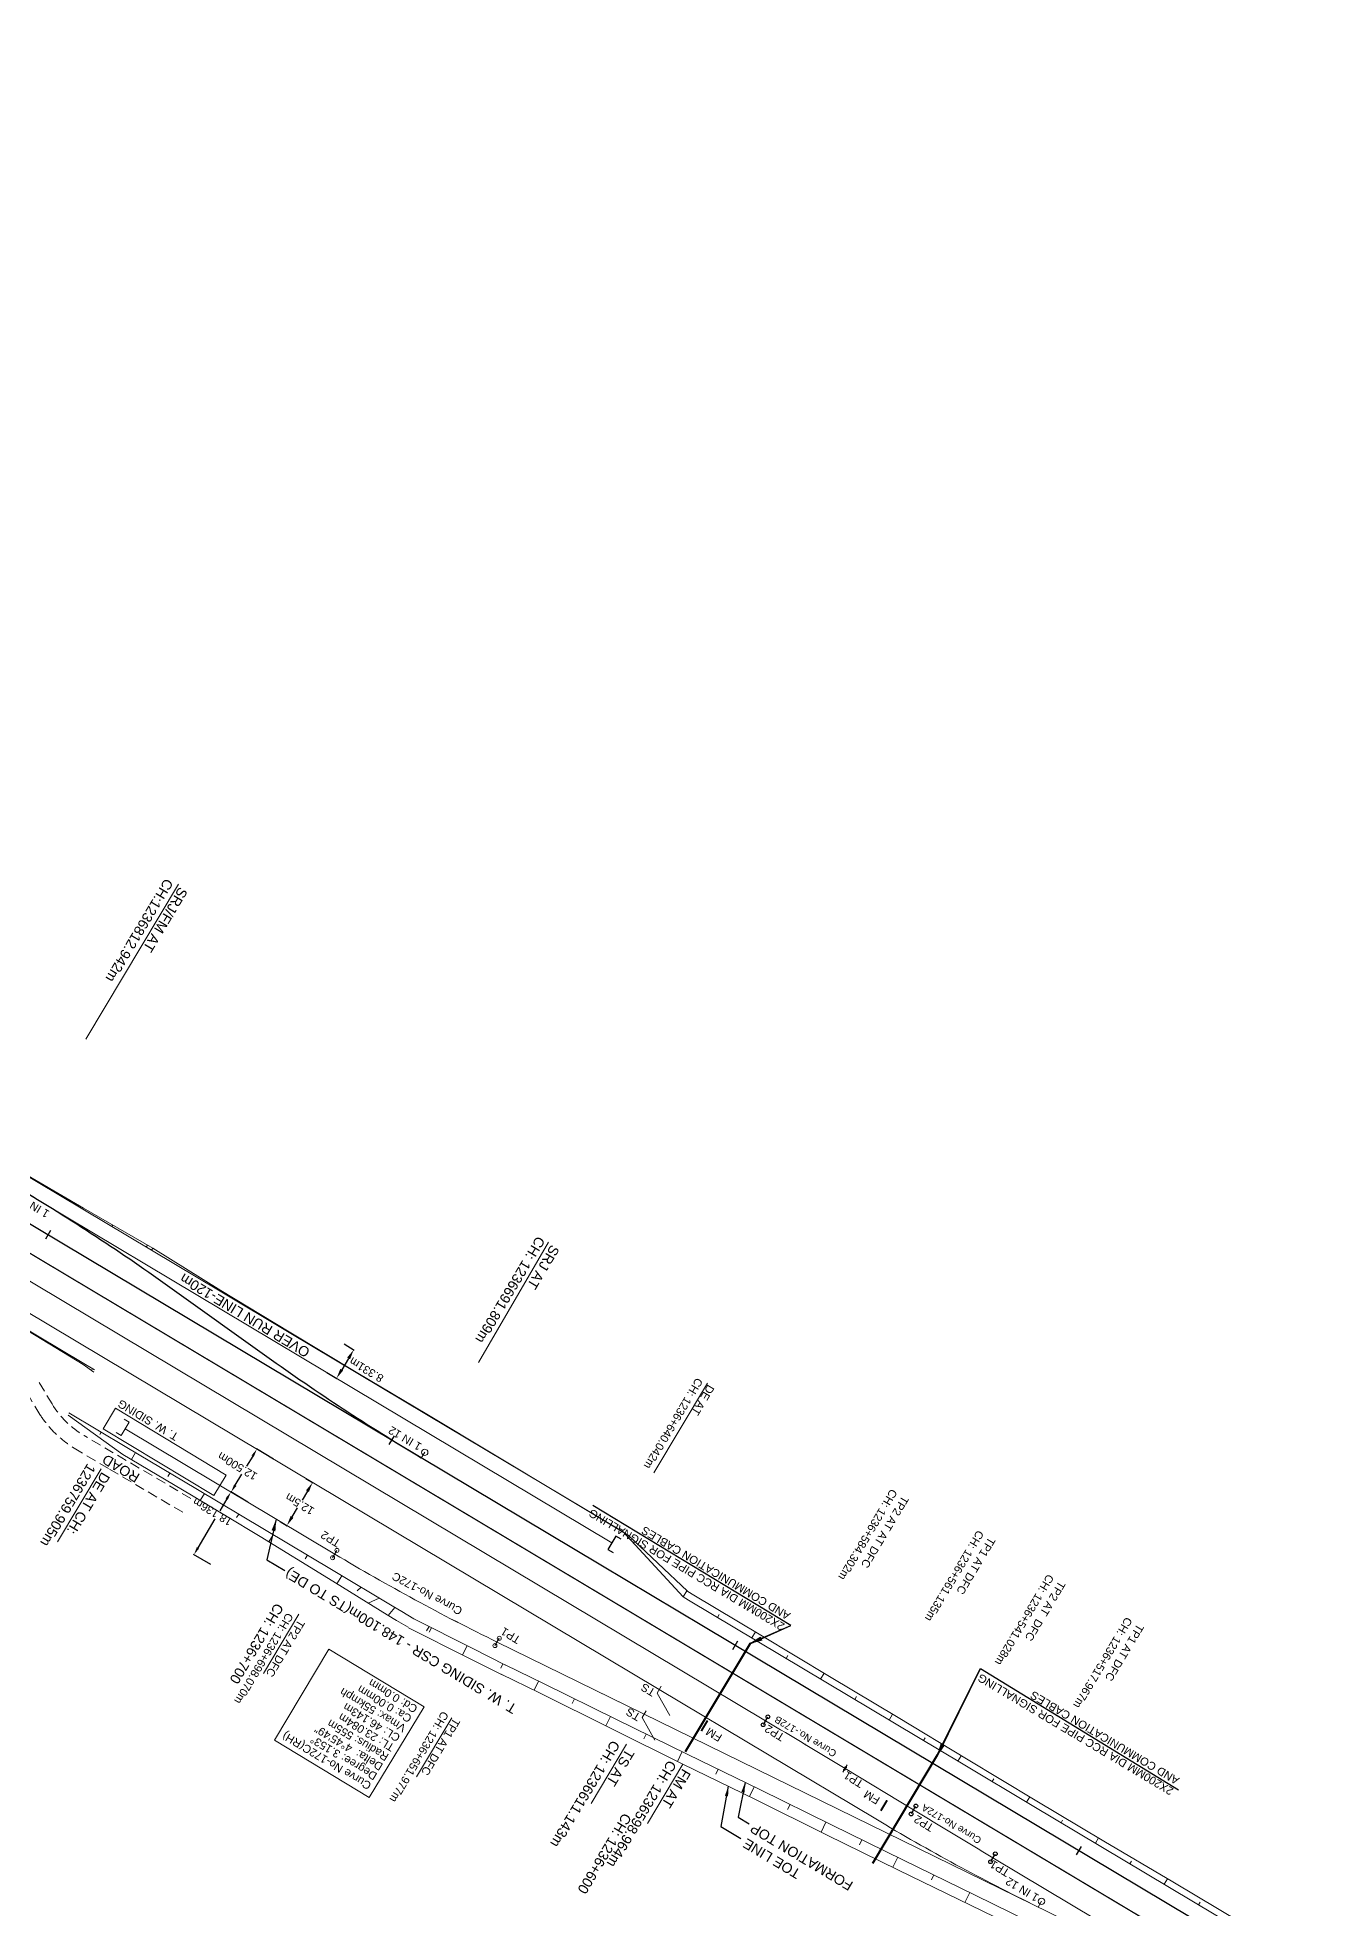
# Model space of a CAD drawing. Header units: metres. Extents: x 593990 to 611207, y 3401545 to 3411811.
# Drawn here: x 606172.5 to 606495.6, y 3404382.6 to 3404850.3 of the extents above; entities that cross this region are included whole.
import ezdxf
from ezdxf.enums import TextEntityAlignment as Align

# ---------------------------------------------------------------- set-up
doc = ezdxf.new("R2010")
doc.units = ezdxf.units.M
doc.header["$MEASUREMENT"] = 0
doc.linetypes.add('CENTER2', pattern=[1.125, 0.75, -0.125, 0.125, -0.125])
doc.linetypes.add('DASHED', pattern=[0.75, 0.5, -0.25])
for name, color, linetype, lineweight in [('C-ALIG-DG-LINE', 1, 'CENTER2', 70), ('C-ALIG-LABL-DG', 1, 'Continuous', 25), ('C-ALIG-LABL-DG-MARK', 1, 'Continuous', 25), ('Cardinal_Leader', 10, 'Continuous', 0), ("NEW CHAWAPAIL STN. SRJ's", 10, 'Continuous', 0), ('Proposed Curve_Details', 10, 'Continuous', 0), ('PROPOSED DFCC TOE LINE', 239, 'Continuous', 0), ('PROPOSED DFCC TOE SLOPES', 239, 'Continuous', 0), ('PROPOSED DFCC TRACK', 1, 'Continuous', 0), ('PROPOSED FORMATION LINE - PLAN', 187, 'Continuous', 0), ('proposed structure', 1, 'Continuous', 0), ('Proposed TPTC Chainages', 10, 'Continuous', 0)]:
    doc.layers.add(name, color=color, linetype=linetype, lineweight=lineweight)
doc.layers.add('C-ROAD-MARK', color=212, linetype='Continuous')
doc.layers.add('Signalling cable pipes', color=234, linetype='Continuous')
doc.styles.add('Arial', font='arial.ttf')
doc.styles.get("Standard").update_dxf_attribs({"font": 'arial.ttf'})
doc.styles.add('Style-Arial', font='arial.ttf')
doc.dimstyles.new('ISO-25', dxfattribs={"dimtxt": 2.5, "dimasz": 2.5, "dimexe": 1.25, "dimexo": 0.625, "dimtad": 1, "dimtxsty": 'Standard', "dimcen": 2.5, "dimadec": 0, "dimazin": 0, "dimtfac": 1, "dimtmove": 0, "dimatfit": 3, "dimfxl": 1, "dimarcsym": 0})
doc.dimstyles.get("Standard").update_dxf_attribs({"dimtxt": 0.18, "dimasz": 0.18, "dimexe": 0.18, "dimexo": 0.0625, "dimgap": 0.09, "dimtad": 0, "dimtih": 1, "dimtoh": 1, "dimdec": 4, "dimzin": 0, "dimdsep": 46, "dimtxsty": 'Standard', "dimcen": 0.09, "dimadec": 0, "dimazin": 0, "dimtfac": 1, "dimtdec": 4, "dimtofl": 0, "dimtmove": 0, "dimatfit": 3, "dimfxl": 1, "dimtolj": 1, "dimtzin": 0, "dimarcsym": 0})

# ---------------------------------------------------------------- blocks, each defined once
blk = doc.blocks.new('*D288')
at = {"layer": 'Defpoints', "color": 0, "transparency": 16777216}
for p in [(606249, 3404523.78), (606244.69, 3404516.65), (606247.2, 3404515.14)]:
    blk.add_point(p, dxfattribs=at)
at = {"layer": 'PROPOSED DFCC TRACK', "color": 0, "lineweight": -2, "transparency": 16777216}
for p, q in [((606249.11, 3404523.72), (606251.61, 3404522.21)), ((606244.8, 3404516.59), (606247.3, 3404515.08)), ((606250.21, 3404520.13), (606248.49, 3404517.28))]:
    blk.add_line(p, q, dxfattribs=at)
at = {"layer": 'PROPOSED DFCC TRACK', "color": 0, "transparency": 16777216}
for points in [[(606249.85, 3404520.35), (606250.57, 3404519.92), (606251.5, 3404522.27)], [(606248.13, 3404517.5), (606248.84, 3404517.07), (606247.2, 3404515.14)]]:
    blk.add_solid(points, dxfattribs=at)
at = {"layer": 'PROPOSED DFCC TRACK', "color": 0, "lineweight": 0, "transparency": 16777216, "insert": (606254.66, 3404517.26), "char_height": 2, "attachment_point": 5, "rotation": 149, "style": 'Style-Arial'}
blk.add_mtext('\\A1;8.331m', dxfattribs=at)
blk = doc.blocks.new('TerminatorOpen_0.5')
at = {"color": 0, "linetype": 'ByBlock', "lineweight": -2}
for q in [(-1, 0.25), (-1, 0), (-1, -0.25)]:
    blk.add_line((0, 0), q, dxfattribs=at)
blk = doc.blocks.new('*D290')
at = {"layer": 'Defpoints', "color": 0, "transparency": 16777216}
for p in [(606239.4, 3404490.17), (606241.21, 3404489.09), (606232.99, 3404479.44)]:
    blk.add_point(p, dxfattribs=at)
at = {"layer": 'PROPOSED DFCC TRACK', "color": 0, "lineweight": -2, "transparency": 16777216}
for p, q in [((606239.51, 3404490.1), (606241.32, 3404489.02)), ((606239.93, 3404486.94), (606238.59, 3404484.71)), ((606233.09, 3404479.37), (606234.9, 3404478.29)), ((606236.08, 3404480.5), (606237.41, 3404482.74))]:
    blk.add_line(p, q, dxfattribs=at)
at = {"layer": 'PROPOSED DFCC TRACK', "color": 0, "transparency": 16777216}
for points in [[(606239.57, 3404487.16), (606240.28, 3404486.73), (606241.21, 3404489.09)], [(606235.72, 3404480.72), (606236.44, 3404480.29), (606234.8, 3404478.36)]]:
    blk.add_solid(points, dxfattribs=at)
at = {"layer": 'PROPOSED DFCC TRACK', "color": 0, "lineweight": 0, "transparency": 16777216, "insert": (606238, 3404483.72), "char_height": 2, "attachment_point": 5, "rotation": 149, "style": 'Style-Arial'}
blk.add_mtext('\\A1;12.5m', dxfattribs=at)
blk = doc.blocks.new('Tick Hor')
blk.add_lwpolyline([(-0.5, 0), (0.5, 0)])
blk = doc.blocks.new('*D168')
at = {"layer": 'Defpoints', "color": 0, "transparency": 16777216}
for p in [(606225.13, 3404484.13), (606211.57, 3404471.07), (606215.92, 3404468.51)]:
    blk.add_point(p, dxfattribs=at)
at = {"layer": 'PROPOSED DFCC TRACK', "color": 0, "lineweight": -2, "transparency": 16777216}
for p, q in [((606219.76, 3404484.98), (606218.03, 3404482.04)), ((606225.02, 3404484.2), (606220.67, 3404486.76)), ((606212.58, 3404472.8), (606216.87, 3404480.06)), ((606215.82, 3404468.57), (606211.46, 3404471.14))]:
    blk.add_line(p, q, dxfattribs=at)
at = {"layer": 'PROPOSED DFCC TRACK', "color": 0, "transparency": 16777216}
for points in [[(606219.47, 3404485.15), (606220.05, 3404484.81), (606220.78, 3404486.7)], [(606212.3, 3404472.97), (606212.87, 3404472.63), (606211.57, 3404471.07)]]:
    blk.add_solid(points, dxfattribs=at)
at = {"layer": 'PROPOSED DFCC TRACK', "color": 0, "lineweight": 0, "transparency": 16777216, "insert": (606216.2, 3404481.8), "char_height": 2, "attachment_point": 5, "rotation": 149, "style": 'Style-Arial'}
blk.add_mtext('\\A1;18.136m', dxfattribs=at)
blk = doc.blocks.new('*D169')
at = {"layer": 'Defpoints', "color": 0, "transparency": 16777216}
for p in [(606227.27, 3404497.42), (606231.54, 3404494.86), (606225.13, 3404484.13)]:
    blk.add_point(p, dxfattribs=at)
at = {"layer": 'PROPOSED DFCC TRACK', "color": 0, "lineweight": -2, "transparency": 16777216}
for p, q in [((606226.24, 3404495.7), (606224.71, 3404493.15)), ((606231.44, 3404494.93), (606227.16, 3404497.48)), ((606221.88, 3404488.41), (606223.54, 3404491.18)), ((606225.02, 3404484.2), (606220.75, 3404486.75))]:
    blk.add_line(p, q, dxfattribs=at)
at = {"layer": 'PROPOSED DFCC TRACK', "color": 0, "transparency": 16777216}
for points in [[(606225.95, 3404495.87), (606226.53, 3404495.53), (606227.27, 3404497.42)], [(606221.59, 3404488.58), (606222.17, 3404488.24), (606220.85, 3404486.69)]]:
    blk.add_solid(points, dxfattribs=at)
at = {"layer": 'PROPOSED DFCC TRACK', "color": 0, "lineweight": 0, "transparency": 16777216, "insert": (606222.44, 3404493.18), "char_height": 2, "attachment_point": 5, "rotation": 149, "style": 'Style-Arial'}
blk.add_mtext('\\A1;12.500m', dxfattribs=at)
blk = doc.blocks.new('Marker-2')
blk.add_lwpolyline([(0, 1.5), (0, -1.5)])
for centre in [(0, 2.5), (0, -2.5)]:
    blk.add_circle(centre, 1)

msp = doc.modelspace()

# ---------------------------------------------------------------- linework, layer by layer
at = {"layer": 'C-ALIG-DG-LINE', "color": 1, "linetype": 'Continuous', "lineweight": 30, "flags": 128}
msp.add_lwpolyline([(606968.149, 3404077.0385), (604380.3628, 3405623.4864)], dxfattribs=at)
at = {"layer": 'C-ROAD-MARK', "color": 212, "linetype": 'Continuous', "lineweight": -3}
msp.add_circle((606364.3266, 3404423.609), 0.015, dxfattribs=at)
msp.add_circle((606364.3266, 3404423.609), 0.015, dxfattribs=at)
at = {"layer": 'Cardinal_Leader', "linetype": 'Continuous', "lineweight": 13}
for p, q in [((606246.2025, 3404470.3055), (606247.2906, 3404472.1263)), ((606286.763, 3404448.3335), (606287.8511, 3404450.1542)), ((606353.8458, 3404428.6513), (606354.9339, 3404430.472)), ((606373.6891, 3404416.7004), (606374.7771, 3404418.5212)), ((606390.7972, 3404406.3417), (606391.8853, 3404408.1625)), ((606410.6507, 3404394.3992), (606411.7388, 3404396.22))]:
    msp.add_line(p, q, dxfattribs=at)
for centre in [(606246.2025, 3404470.3055), (606247.2906, 3404472.1263), (606286.763, 3404448.3335), (606287.8511, 3404450.1542)]:
    msp.add_circle(centre, 0.5, dxfattribs=at)
at = {"layer": "NEW CHAWAPAIL STN. SRJ's", "lineweight": 13, "flags": 128}
for points in [[(606207.7118, 3404638.679), (606184.5175, 3404599.8663)], [(606300.1397, 3404549.1671), (606282.6581, 3404519.0855)], [(606326.4351, 3404491.4886), (606339.8431, 3404513.9252)], [(606188.4087, 3404492.4928), (606177.5135, 3404474.2609)], [(606237.7669, 3404456.1867), (606228.9308, 3404441.4007)], [(606275.989, 3404430.3017), (606267.1529, 3404415.5156)], [(606319.6386, 3404423.6712), (606310.8026, 3404408.8851)], [(606333.7548, 3404418.6915), (606324.9187, 3404403.9054)]]:
    msp.add_lwpolyline(points, dxfattribs=at)
at = {"layer": 'Proposed Curve_Details', "color": 1}
msp.add_lwpolyline([(606269.0603, 3404433.045), (606255.3664, 3404410.4135), (606231.6631, 3404424.7264), (606245.2771, 3404447.4397)], close=True, dxfattribs=at)
at = {"layer": 'PROPOSED DFCC TOE LINE', "lineweight": 0, "flags": 128}
for points in [[(605958.85, 3404692.3233), (605960.8378, 3404691.1276), (605977.9462, 3404680.7683), (605995.0546, 3404670.409), (606012.2583, 3404660.2092), (606029.4811, 3404650.0411), (606046.6245, 3404639.7404), (606063.7403, 3404629.3935), (606080.8866, 3404619.0975), (606098.11, 3404608.9305), (606115.2176, 3404598.5698), (606132.32, 3404588.2005), (606149.5125, 3404577.9819), (606166.6967, 3404567.7494), (606183.9859, 3404557.6925), (606201.286, 3404547.654), (606218.2897, 3404537.1194), (606235.3905, 3404526.7474), (606252.5325, 3404516.4442), (606269.715, 3404506.2089), (606320.0936, 3404475.9254), (606334.8475, 3404461.9001)], [(606186.5711, 3404516.6504), (606183.9033, 3404518.5662), (606166.8232, 3404528.9729), (606149.6554, 3404539.2328), (606132.2799, 3404549.1452), (606114.834, 3404558.9399), (606097.3786, 3404568.7186), (606080.7677, 3404578.6057)], [(606265.0583, 3404452.9159), (606262.1901, 3404454.6288), (606259.8122, 3404456.0481), (606245.1483, 3404465.0996), (606228.1298, 3404475.6094), (606210.9872, 3404485.9115), (606193.7938, 3404496.1287), (606180.1589, 3404505.9204)], [(606334.6816, 3404462.0088), (606336.0163, 3404461.2034), (606353.1827, 3404450.9411), (606370.324, 3404440.6368), (606387.4805, 3404430.3579), (606404.5989, 3404420.0152), (606421.7378, 3404409.707), (606438.9286, 3404399.4856), (606456.1155, 3404389.2575), (606473.309, 3404379.0405), (606490.5166, 3404368.8471), (606507.7528, 3404358.7016)], [(606288.5712, 3404441.0557), (606280.0866, 3404445.3143), (606265.2118, 3404452.8157)], [(606476.5917, 3404348.6301), (606459.4574, 3404357.0568), (606441.5569, 3404365.978), (606423.5616, 3404374.7058), (606405.5717, 3404383.4447), (606387.6152, 3404392.2518), (606369.6314, 3404401.0031), (606351.7445, 3404409.9523), (606333.7548, 3404418.6915), (606315.8458, 3404427.5956), (606297.9355, 3404436.4969), (606288.2885, 3404441.1788)]]:
    msp.add_lwpolyline(points, dxfattribs=at)
at = {"layer": 'PROPOSED DFCC TOE SLOPES', "flags": 128}
for points in [[(606173.9422, 3404563.4188), (606173.9937, 3404563.5048)], [(606182.4748, 3404558.2029), (606182.6383, 3404558.4764)], [(606191.1732, 3404553.2644), (606191.2875, 3404553.4557)], [(606199.6429, 3404547.9434), (606199.9375, 3404548.4365)], [(606200.981, 3404547.1437), (606201.286, 3404547.654)], [(606218.1491, 3404536.8842), (606218.2897, 3404537.1194)], [(606225.395, 3404532.5541), (606225.4511, 3404532.648)], [(606233.979, 3404527.4243), (606234.0576, 3404527.5559)], [(606177.6555, 3404522.6977), (606177.5843, 3404522.5786)], [(606242.563, 3404522.2945), (606242.5942, 3404522.3467)], [(606186.2395, 3404517.5679), (606185.9554, 3404517.0925)], [(606251.147, 3404517.1648), (606251.1963, 3404517.2473)], [(606259.7311, 3404512.035), (606259.7577, 3404512.0797)], [(606268.3151, 3404506.9052), (606268.3757, 3404507.0067)], [(606188.4113, 3404501.7081), (606188.0529, 3404501.1084)], [(606196.9953, 3404496.5783), (606195.9581, 3404494.8426)], [(606205.5794, 3404491.4486), (606205.067, 3404490.5913)], [(606214.1634, 3404486.3188), (606213.145, 3404484.6147)], [(606222.7474, 3404481.189), (606222.2319, 3404480.3264)], [(606231.3314, 3404476.0593), (606230.272, 3404474.2865)], [(606239.9155, 3404470.9295), (606239.3484, 3404469.9805)], [(606248.4995, 3404465.7997), (606247.2908, 3404463.7771)], [(606253.3407, 3404462.9067), (606252.3881, 3404462.0627)], [(606257.8307, 3404460.2234), (606255.1205, 3404458.9441)], [(606333.7812, 3404460.5021), (606334.6816, 3404462.0088)], [(606261.7736, 3404457.8672), (606260.1126, 3404455.8688)], [(606342.3652, 3404455.3723), (606342.8133, 3404456.1222)], [(606270.3437, 3404453.0992), (606269.666, 3404452.0052)], [(606270.9295, 3404452.8036), (606270.352, 3404451.6591)], [(606350.9492, 3404450.2425), (606351.8447, 3404451.741)], [(606279.8571, 3404448.2983), (606278.7033, 3404446.0119)], [(606288.7847, 3404443.7929), (606288.2121, 3404442.6582)], [(606359.5332, 3404445.1127), (606359.9753, 3404445.8524)], [(606297.6523, 3404439.4388), (606296.5429, 3404437.1757)], [(606368.1173, 3404439.983), (606368.9879, 3404441.4399)], [(606306.6315, 3404435.0373), (606306.0674, 3404433.8865)], [(606376.7013, 3404434.8532), (606377.1331, 3404435.5759)], [(606315.6107, 3404430.6358), (606314.4584, 3404428.2851)], [(606385.2853, 3404429.7234), (606386.1433, 3404431.1591)], [(606324.59, 3404426.2342), (606324.0015, 3404425.0338)], [(606393.8693, 3404424.5937), (606394.2874, 3404425.2932)], [(606333.5692, 3404421.8327), (606332.3675, 3404419.3812)], [(606402.4534, 3404419.4639), (606403.2646, 3404420.8214)], [(606342.5484, 3404417.4312), (606341.9523, 3404416.215)], [(606411.0374, 3404414.3341), (606411.4349, 3404414.9994)], [(606351.5276, 3404413.0297), (606350.351, 3404410.6292)], [(606419.6214, 3404409.2044), (606420.4019, 3404410.5105)], [(606360.5069, 3404408.6281), (606359.9046, 3404407.3995)], [(606369.4861, 3404404.2266), (606368.2458, 3404401.6964)], [(606428.2054, 3404404.0746), (606428.5994, 3404404.7338)], [(606378.4653, 3404399.8251), (606377.8478, 3404398.5652)], [(606436.7894, 3404398.9448), (606437.5887, 3404400.2823)], [(606387.4446, 3404395.4236), (606386.2221, 3404392.9297)], [(606396.4238, 3404391.022), (606395.8131, 3404389.7763)], [(606445.3735, 3404393.8151), (606445.778, 3404394.4919)], [(606453.9575, 3404388.6853), (606454.7759, 3404390.0547)], [(606405.403, 3404386.6205), (606404.1807, 3404384.1269)], [(606462.5415, 3404383.5555), (606462.9568, 3404384.2504)]]:
    msp.add_lwpolyline(points, dxfattribs=at)
at = {"layer": 'PROPOSED DFCC TRACK', "linetype": 'Continuous', "flags": 128}
for points in [[(604467.4459, 3405564.165), (606726.5509, 3404214.1353)], [(604507.9882, 3405554.4991), (606316.006, 3404474.0368)], [(606354.3835, 3404429.5509), (606080.4465, 3404593.2543)], [(606192.1154, 3404501.6195), (606193.403, 3404500.85), (606195.3789, 3404504.1566), (606194.0913, 3404504.926)], [(606246.7471, 3404471.2155), (606194.3909, 3404502.5033)], [(606453.4581, 3404367.8201), (606287.2936, 3404449.2185)], [(606328.3185, 3404438.1958), (606327.2925, 3404436.479), (606330.4838, 3404430.8811)], [(606324.595, 3404432.0555), (606323.569, 3404430.3387), (606326.7603, 3404424.7409)], [(606391.3432, 3404407.2509), (606374.235, 3404417.6096)], [(606411.1947, 3404395.3096), (606711.1812, 3404216.0392)]]:
    msp.add_lwpolyline(points, dxfattribs=at)
at = {"layer": 'PROPOSED DFCC TRACK', "linetype": 'Continuous'}
for points in [[(606771.2735, 3404187.4093), (604467.4459, 3405564.165)], [(606062.8656, 3404595.6641), (606327.8055, 3404437.3374)], [(606327.8055, 3404437.3374), (606381.9187, 3404404.9996)]]:
    msp.add_lwpolyline(points, dxfattribs=at)
at = {"layer": 'PROPOSED DFCC TRACK', "linetype": 'Continuous', "lineweight": 25}
msp.add_lwpolyline([(606268.3803, 3404495.2165, -0.02078913), (606229.7982, 3404520.5065), (606206.1539, 3404537.4504, 0.02078909), (606167.5719, 3404562.7403)], format="xyb", dxfattribs=at)
at = {"layer": 'PROPOSED DFCC TRACK', "color": 10, "linetype": 'DASHED', "lineweight": 13, "ltscale": 5}
for points in [[(606208.7713, 3404481.6505), (606190.2056, 3404492.5973), (606181.6246, 3404497.6705, -0.0738598), (606175.47, 3404502.9169, -0.0341063), (606173.0957, 3404506.0633), (606170.6944, 3404509.9973, 0.2213478), (606161.0549, 3404518.6682, -0.01670675), (606137.1596, 3404527.2035, -0.05749251), (606114.7043, 3404540.5716), (606104.0731, 3404548.0536, 0.23621234), (606084.006, 3404552.1345, 0.21974945), (606068.864, 3404539.3302), (606048.7578, 3404505.9125)], [(606184.1343, 3404500.8206, -0.12414082), (606176.1364, 3404508.7291)]]:
    msp.add_lwpolyline(points, format="xyb", dxfattribs=at)
for points in [[(606176.1364, 3404508.7291), (606172.4623, 3404514.8032)], [(606210.8029, 3404485.0962), (606184.1343, 3404500.8206)]]:
    msp.add_lwpolyline(points, dxfattribs=at)
at = {"layer": 'PROPOSED DFCC TRACK', "linetype": 'Continuous', "flags": 128}
msp.add_lwpolyline([(606216.5019, 3404485.8087), (606219.5947, 3404490.9229), (606191.9903, 3404507.7152), (606188.8945, 3404502.5347)], close=True, dxfattribs=at)
for points in [[(606324.0916, 3404431.1924), (606287.2936, 3404449.2185, -0.02078814), (606246.7465, 3404471.2159), (606194.3909, 3404502.5033)], [(606287.2936, 3404449.2185, -0.02078781), (606246.7471, 3404471.2155)], [(606287.2936, 3404449.2185, -0.02078781), (606246.7471, 3404471.2155)], [(606374.235, 3404417.6096, 0.0014479), (606354.3835, 3404429.5509)], [(606411.1947, 3404395.3096, -0.0014479), (606391.3432, 3404407.2509)]]:
    msp.add_lwpolyline(points, format="xyb", dxfattribs=at)
at = {"layer": 'PROPOSED DFCC TRACK', "color": 10, "linetype": 'Continuous', "lineweight": 13, "flags": 128}
for points in [[(606269.2334, 3404496.6485), (606268.3784, 3404495.2178)], [(606269.2334, 3404496.6485), (606268.3784, 3404495.2178)], [(606423.3216, 3404384.4337), (606422.4666, 3404383.003)]]:
    msp.add_lwpolyline(points, dxfattribs=at)
at = {"layer": 'PROPOSED DFCC TRACK', "linetype": 'Continuous', "lineweight": 25, "flags": 128}
msp.add_lwpolyline([(606318.2774, 3404474.9137), (606316.9898, 3404475.6832), (606315.0138, 3404472.3766), (606316.3014, 3404471.6071)], dxfattribs=at)
at = {"layer": 'PROPOSED DFCC TRACK', "linetype": 'Continuous', "lineweight": 0, "const_width": 0.5, "flags": 128}
for points in [[(606338.3275, 3404426.9856), (606339.9004, 3404429.6177)], [(606383.1795, 3404407.0477), (606384.7524, 3404409.6797)]]:
    msp.add_lwpolyline(points, dxfattribs=at)
at = {"layer": 'PROPOSED DFCC TRACK', "color": 10, "linetype": 'Continuous', "lineweight": 13}
for centre in [(606269.2334, 3404496.6485), (606269.2334, 3404496.6485), (606423.3216, 3404384.4337)]:
    msp.add_circle(centre, 0.8, dxfattribs=at)
at = {"layer": 'PROPOSED DFCC TRACK', "linetype": 'Continuous'}
msp.add_arc((606666.6092, 3404881.4199), 555, 239.139077, 243.902717, dxfattribs=at)
at = {"layer": 'PROPOSED FORMATION LINE - PLAN', "lineweight": 0, "flags": 128}
for points in [[(606186.7397, 3404517.269), (606184.0785, 3404518.8593), (606166.9104, 3404529.1189), (606149.7424, 3404539.3784), (606132.5743, 3404549.638), (606115.4063, 3404559.8975), (606098.2382, 3404570.157), (606081.6086, 3404580.0948)], [(606333.7812, 3404460.5021), (606318.8419, 3404476.7618), (606269.6532, 3404506.1055), (606252.4852, 3404516.3651), (606235.3171, 3404526.6246), (606218.1491, 3404536.8842), (606200.981, 3404547.1437), (606183.813, 3404557.4032), (606166.645, 3404567.6628)], [(606266.5405, 3404455.0185), (606263.5065, 3404456.8316), (606261.1294, 3404458.2522), (606246.3384, 3404467.0912), (606229.1704, 3404477.3507), (606212.0023, 3404487.6102), (606194.8343, 3404497.8698), (606180.3275, 3404506.5389)], [(606506.7998, 3404357.107), (606489.6318, 3404367.3665), (606472.4637, 3404377.6261), (606455.2957, 3404387.8856), (606438.1276, 3404398.1451), (606420.9596, 3404408.4047), (606403.7915, 3404418.6642), (606386.6235, 3404428.9238), (606369.4554, 3404439.1833), (606352.2874, 3404449.4428), (606335.1193, 3404459.7024), (606333.7812, 3404460.5021)], [(606289.4167, 3404443.474), (606281.2403, 3404447.6003), (606266.5405, 3404455.0185)], [(606477.8538, 3404351.1059), (606460.6695, 3404359.5294), (606442.7111, 3404368.3325), (606424.7526, 3404377.1355), (606406.7941, 3404385.9386), (606388.8357, 3404394.7417), (606370.8772, 3404403.5447), (606352.9188, 3404412.3478), (606334.9603, 3404421.1508), (606317.0018, 3404429.9539), (606299.0434, 3404438.7569), (606289.3086, 3404443.5288)]]:
    msp.add_lwpolyline(points, dxfattribs=at)
at = {"layer": 'Signalling cable pipes', "lineweight": 30}
for points in [[(606334.3338, 3404421.8707), (606350.5176, 3404448.9522)], [(606334.5055, 3404421.7681), (606350.6892, 3404448.8496)], [(606381.0735, 3404393.9393), (606397.2572, 3404421.0208)], [(606381.2452, 3404393.8367), (606397.4289, 3404420.9182)]]:
    msp.add_lwpolyline(points, dxfattribs=at)

# ---------------------------------------------------------------- block references
at = {"layer": 'C-ALIG-LABL-DG', "color": 1, "linetype": 'Continuous', "lineweight": 25, "xscale": 2.500000000000004, "yscale": 2.500000000000004, "zscale": 2.500000000000004, "rotation": 239.137674570676}
for p in [(606175.0801, 3404550.9724), (606260.9203, 3404499.6747), (606346.7606, 3404448.377), (606432.6008, 3404397.0794)]:
    msp.add_blockref('Tick Hor', p, dxfattribs=at)
at = {"layer": 'C-ALIG-LABL-DG-MARK', "color": 1, "linetype": 'Continuous', "lineweight": 25}
for p, xscale, yscale, zscale, rotation in [((606354.3835, 3404429.5509), 0.4642857142857235, 0.4642857142857235, 0.4642857142857235, 149.1376745744621), ((606374.2331, 3404417.6108), 0.1415142857142885, 0.1415142857142885, 0.1415142857142885, 149.1376745744621), ((606391.3432, 3404407.2509), 0.4642857142857238, 0.4642857142857238, 0.4642857142857238, 148.8058404940216), ((606411.1947, 3404395.3096), 0.4642857142857237, 0.4642857142857237, 0.4642857142857237, 149.1376745441126)]:
    msp.add_blockref('Marker-2', p, dxfattribs=dict(at, xscale=xscale, yscale=yscale, zscale=zscale, rotation=rotation))

# ---------------------------------------------------------------- texts
at = {"layer": 'C-ALIG-LABL-DG', "color": 1, "style": 'Arial'}
for s, p in [('CH: 1236+700', (606231.9675, 3404459.1744)), ('CH: 1236+600', (606318.8887, 3404406.6952))]:
    msp.add_text(s, height=2.5, rotation=239.137675, dxfattribs=at).set_placement(p)
at = {"layer": "NEW CHAWAPAIL STN. SRJ's", "lineweight": 13}
for s, height, p in [('OVER RUN LINE-120m', 2.5, (606224.2779, 3404530.8326)), ('T. W. SIDING', 2, (606200.0885, 3404504.6785)), ('T. W. SIDING CSR - 148.100m(TS TO DE)', 2.5, (606263.2557, 3404449.4785))]:
    msp.add_text(s, height=height, rotation=148.898117, dxfattribs=at).set_placement(p, align=Align.MIDDLE_CENTER)
at = {"layer": "NEW CHAWAPAIL STN. SRJ's", "lineweight": 13, "attachment_point": 4, "rotation": 239.137675, "line_spacing_factor": 0.648}
for s, insert, char_height, width, style in [('\\pxsm1;SRJ/FM AT \\PCH:1236812.942m ', (606207.235, 3404638.5729), 2.5, 42.536414, 'Style-Arial'), ('\\pxsm1;SRJ AT \\PCH: 1236691.809m', (606300.1397, 3404549.1671), 2.5, 39.744579, 'Style-Arial'), ('\\pxsm1;DE AT \\PCH: 1236+640.042m  ', (606339.4053, 3404514.0991), 2, 60.456446, 'Arial'), ('\\pxsm1;DE AT CH: 1236759.905m ', (606187.8417, 3404492.3435), 2.5, 34.558937, 'Style-Arial'), ('\\pxsm1;TP2 AT DFC \\PCH: 1236+698.070m ', (606237.0782, 3404455.3566), 2, 60.456446, 'Arial'), ('\\pxsm1;TP1 AT DFC \\PCH: 1236+651.977m ', (606275.8723, 3404430.7585), 2, 60.456446, 'Arial'), ('\\pxsm1;TS AT \\PCH: 1236611.143m ', (606318.845, 3404423.1747), 2.5, 41.634473, 'Style-Arial'), ('\\pxsm1;FM AT \\PCH: 1236598.964m ', (606332.9611, 3404418.195), 2.5, 41.634473, 'Style-Arial')]:
    msp.add_mtext(s, dxfattribs=dict(at, insert=insert, char_height=char_height, width=width, style=style))
at = {"layer": "NEW CHAWAPAIL STN. SRJ's", "insert": (606192.6675, 3404491.5389), "char_height": 2.5, "width": 245.956454, "attachment_point": 2, "rotation": 148.898117, "style": 'Arial'}
msp.add_mtext('ROAD', dxfattribs=at)
at = {"layer": 'Proposed Curve_Details', "attachment_point": 7, "line_spacing_factor": 0.9, "style": 'Arial'}
for s, insert, char_height, rotation in [('Curve No-172C', (606278.8782, 3404457.6332), 2, 151.803369), ('Curve No.-172B', (606372.339, 3404421.8807), 1.75, 149.050552), ('Curve No-172A', (606408.5253, 3404400.1891), 1.75, 149.050552)]:
    msp.add_mtext(s, dxfattribs=dict(at, insert=insert, char_height=char_height, rotation=rotation))
at = {"layer": 'Proposed Curve_Details', "color": 1, "lineweight": 0, "insert": (606267.6646, 3404433.0946), "char_height": 2, "attachment_point": 7, "rotation": 148.957134, "line_spacing_factor": 0.84, "style": 'Style-Arial'}
msp.add_mtext('{\\fArial|b0|i0|c0|p34;\\C256;Curve No-172C\\C1;(RH)\\C256;\\PDegree: 3.153%%D\\PDelta:  4%%D45\'49"\\PRadius: 555m}\\PTL: 23.084m\\PCL: 46.143m\\PVmax: 55kmph\\PCa: 0.00mm\\PCd: 0.0mm', dxfattribs=at)
at = {"layer": 'PROPOSED DFCC TOE LINE', "lineweight": 0}
msp.add_text('TOE LINE', height=2.5, rotation=149, dxfattribs=at).set_placement((606349.7521, 3404400.2669, 569.1274), align=Align.RIGHT)
at = {"layer": 'PROPOSED DFCC TRACK', "color": 10, "style": 'Arial'}
msp.add_text('1 IN 12', height=2, rotation=149.137675, dxfattribs=at).set_placement((606175.6677, 3404556.822))
at = {"layer": 'PROPOSED DFCC TRACK', "color": 10, "linetype": 'Continuous', "lineweight": 13, "style": 'Style-Arial'}
for p in [(606327.0793, 3404437.2198), (606323.3558, 3404431.0795)]:
    msp.add_text('TS', height=2, rotation=149.137675, dxfattribs=at).set_placement(p)
at = {"layer": 'PROPOSED DFCC TRACK', "color": 10, "linetype": 'Continuous', "lineweight": 13, "char_height": 2, "attachment_point": 4, "rotation": 149.137675, "line_spacing_factor": 0.60036, "style": 'Style-Arial'}
for s, insert in [('1 IN 12', (606268.1652, 3404497.7934)), ('FM', (606343.2102, 3404425.0422)), ('FM', (606382.6463, 3404409.3767)), ('1 IN 12', (606422.3761, 3404385.0671))]:
    msp.add_mtext(s, dxfattribs=dict(at, insert=insert))
at = {"layer": 'PROPOSED FORMATION LINE - PLAN', "lineweight": 0}
msp.add_text('FORMATION TOP', height=2.5, rotation=149, dxfattribs=at).set_placement((606351.5511, 3404404.0753, 393.4039), align=Align.RIGHT)
at = {"layer": 'proposed structure', "color": 1, "style": 'Arial'}
for s, p in [('TP2', (606248.409, 3404474.4668)), ('TP1', (606293.3934, 3404450.335)), ('TP2', (606359.3503, 3404426.0081)), ('TP1', (606379.0712, 3404414.3596)), ('TP2', (606396.6544, 3404403.3991)), ('TP1', (606415.5925, 3404392.1314))]:
    msp.add_text(s, height=2, rotation=148.455655, dxfattribs=at).set_placement(p)
at = {"layer": 'Proposed TPTC Chainages', "lineweight": 0, "char_height": 2, "attachment_point": 4, "rotation": 239.137675, "line_spacing_factor": 0.6, "style": 'Arial'}
for s, insert in [('\\pxsm1;TP2 AT AT DFC \\PCH: 1236+584.302m', (606387.9833, 3404486.3135)), ('\\pxsm1;TP1 AT DFC \\PCH: 1236+561.135m', (606409.6107, 3404475.9911)), ('\\pxsm1;TP2 AT  DFC \\PCH: 1236+541.028m', (606427.1078, 3404465.0233)), ('\\pxsm1;TP1 AT DFC \\PCH: 1236+517.967m', (606446.7086, 3404454.2924))]:
    msp.add_mtext(s, dxfattribs=dict(at, insert=insert))
at = {"layer": 'Signalling cable pipes', "linetype": 'Continuous', "lineweight": 13, "style": 'Style-Arial'}
for s, p in [('2X200MM DIA RCC PIPE FOR SIGNALLING ', (606359.3406, 3404453.6972)), ('AND COMMUNICATION CABLES', (606360.786, 3404456.362)), ('2X200MM DIA RCC PIPE FOR SIGNALLING ', (606456.5159, 3404412.5277)), ('AND COMMUNICATION CABLES', (606457.9614, 3404415.1925))]:
    msp.add_text(s, height=2, rotation=149.137675, dxfattribs=at).set_placement(p)

# ---------------------------------------------------------------- dimensions: what is measured, and where the dimension line sits
at = {"layer": 'PROPOSED DFCC TRACK', "color": 10, "lineweight": 0}
for base, p1, p2, angle, override, picture, middle in [((606247.1954, 3404515.1424), (606248.9993, 3404523.7845), (606244.6937, 3404516.6526), 238.880217, {"dimtxt": 2, "dimasz": 2.5, "dimexe": 0.125, "dimexo": 0.125, "dimgap": 0.125, "dimtad": 1, "dimtih": 0, "dimtoh": 0, "dimdec": 3, "dimzin": 11, "dimpost": 'm', "dimtxsty": 'Style-Arial', "dimsah": 1, "dimadec": 4, "dimazin": 3, "dimtmove": 2, "dimatfit": 1, "dimldrblk": 'TerminatorOpen_0.5', "dimfrac": 2, "dimtzin": 11}, '*D288', (606254.6624, 3404517.261)), ((606227.2651, 3404497.4198), (606225.1316, 3404484.1328), (606231.5438, 3404494.8629), 59.137704, {"dimtxt": 2, "dimasz": 2, "dimexe": 0.125, "dimexo": 0.125, "dimgap": 0.125, "dimtad": 1, "dimtih": 0, "dimtoh": 0, "dimdec": 3, "dimzin": 3, "dimpost": 'm', "dimtxsty": 'Style-Arial', "dimsah": 1, "dimadec": 4, "dimazin": 3, "dimtmove": 2, "dimatfit": 1, "dimldrblk": 'TerminatorOpen_0.5', "dimfrac": 2, "dimtzin": 11}, '*D169', (606222.4395, 3404493.1769)), ((606211.5687, 3404471.0748), (606225.1316, 3404484.1328), (606215.9234, 3404468.5083), 239.487351, {"dimtxt": 2, "dimasz": 2, "dimexe": 0.125, "dimexo": 0.125, "dimgap": 0.125, "dimtad": 1, "dimtih": 0, "dimtoh": 0, "dimdec": 3, "dimzin": 3, "dimpost": 'm', "dimtxsty": 'Style-Arial', "dimsah": 1, "dimadec": 4, "dimazin": 3, "dimtmove": 2, "dimatfit": 1, "dimldrblk": 'TerminatorOpen_0.5', "dimfrac": 2, "dimtzin": 11}, '*D168', (606216.2017, 3404481.7986))]:
    dim = msp.add_linear_dim(base=base, p1=p1, p2=p2, angle=angle, dimstyle='Standard', override=override, dxfattribs=at)
    dim.commit()
    dim.dimension.update_dxf_attribs({"geometry": picture, "text_midpoint": middle, "dimtype": 129, "text_rotation": 149})
dim = msp.add_aligned_dim(p1=(606232.9867, 3404479.4387), p2=(606239.3989, 3404490.1687), distance=-2.1076, text='<>m', dimstyle='Standard', override={"dimtxt": 2, "dimasz": 2.5, "dimexe": 0.125, "dimexo": 0.125, "dimgap": 0.125, "dimtad": 1, "dimtih": 0, "dimtoh": 0, "dimdec": 3, "dimzin": 11, "dimtxsty": 'Style-Arial', "dimsah": 1, "dimadec": 4, "dimazin": 3, "dimtmove": 2, "dimatfit": 1, "dimldrblk": 'TerminatorOpen_0.5', "dimfrac": 2, "dimtzin": 11}, dxfattribs=at)
dim.commit()
dim.dimension.update_dxf_attribs({"geometry": '*D290', "text_midpoint": (606238.002, 3404483.7225), "text_rotation": 149})

# ---------------------------------------------------------------- leaders
at = {"layer": "NEW CHAWAPAIL STN. SRJ's", "lineweight": 13}
msp.add_leader([(606232.1267, 3404479.9526), (606229.752, 3404469.7784), (606234.2449, 3404467.0895)], dimstyle='Standard', override={"dimasz": 3, "dimgap": 0.25}, dxfattribs=at)
at = {"layer": 'PROPOSED DFCC TOE LINE', "lineweight": 0}
msp.add_leader([(606345.0802, 3404413.1898, 262.2693), (606343.2369, 3404403.1371, 262.2693), (606348.1951, 3404400.1428, 262.2693)], dimstyle='ISO-25', override={"dimtxt": 3, "dimasz": 2.5, "dimgap": 0.625, "dimtad": 0, "dimdec": 3, "dimzin": 2, "dimtdec": 3}, dxfattribs=at)
at = {"layer": 'PROPOSED FORMATION LINE - PLAN', "lineweight": 0}
msp.add_leader([(606349.2519, 3404414.1452, 524.5385), (606347.5079, 3404405.4362, 524.5385), (606350.2921, 3404403.8117, 524.5385)], dimstyle='ISO-25', override={"dimtxt": 3, "dimasz": 2.5, "dimgap": 0.625, "dimtad": 0, "dimdec": 3, "dimzin": 2, "dimtdec": 3}, dxfattribs=at)
at = {"layer": 'Signalling cable pipes', "lineweight": 13}
for points in [[(606350.5176, 3404448.9522), (606360.6856, 3404453.3506), (606311.2419, 3404483.3228)], [(606350.6892, 3404448.8496), (606360.6856, 3404453.3506), (606311.2419, 3404483.3228)], [(606397.2572, 3404421.0208), (606408.078, 3404442.6088), (606457.5842, 3404412.2978)], [(606397.4289, 3404420.9182), (606408.078, 3404442.6088), (606457.5842, 3404412.2978)]]:
    msp.add_leader(points, dimstyle='Standard', override={"dimasz": 3, "dimgap": 0.25}, dxfattribs=at)

doc.saveas('drawing.dxf')
